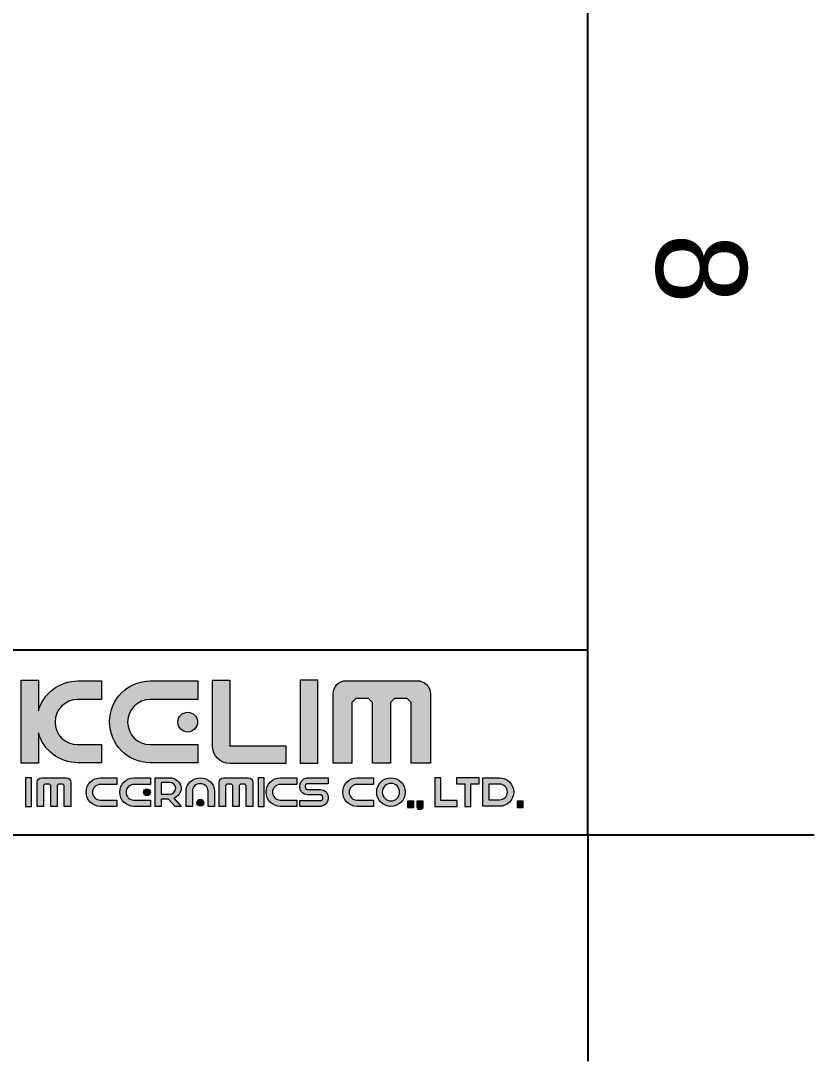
# Model space of a CAD drawing. Header units: millimetres. Extents: x 4625 to 5171, y -2661 to -1889.
# Drawn here: x 5106.3 to 5170.6, y -2660.8 to -2576.3 of the extents above; entities that cross this region are included whole.
import ezdxf

# ---------------------------------------------------------------- set-up
doc = ezdxf.new("R2010")
doc.units = ezdxf.units.MM
doc.header["$LTSCALE"] = 0.1
doc.layers.add('FORM', color=7, linetype='Continuous')
doc.layers.add('TEXT', color=2, linetype='Continuous')
doc.styles.get("Standard").update_dxf_attribs({"font": 'arial.ttf'})

msp = doc.modelspace()

# ---------------------------------------------------------------- hatches: boundary and pattern name
at = {"layer": 'TEXT'}
h = msp.add_hatch(color=2, dxfattribs=at)
h.dxf.hatch_style = 2
edge = h.paths.add_edge_path()
edge.add_spline(control_points=[(5112.7938, -2635.0982), (5112.7938, -2635.0982), (5110.8644, -2635.0982), (5110.8644, -2635.0982), (5109.8498, -2635.0982), (5109.0327, -2634.2806), (5109.0327, -2633.2691), (5109.0327, -2632.2534), (5109.8498, -2631.436), (5110.8644, -2631.436), (5110.8644, -2631.436), (5112.7938, -2631.436), (5112.7938, -2631.436), (5112.7938, -2631.436), (5112.7938, -2629.9224), (5112.7938, -2629.9224), (5112.7938, -2629.9224), (5110.887, -2629.9224), (5110.887, -2629.9224), (5109.3606, -2629.9224), (5108.0798, -2630.9449), (5107.6889, -2632.3443), (5107.6889, -2632.3443), (5107.6889, -2629.8747), (5107.6889, -2629.8747), (5107.6889, -2629.8747), (5106.2773, -2629.8747), (5106.2773, -2629.8747), (5106.2773, -2629.8747), (5106.2773, -2636.6125), (5106.2773, -2636.6125), (5106.2773, -2636.6125), (5107.6889, -2636.6125), (5107.6889, -2636.6125), (5107.6889, -2636.6125), (5107.6889, -2634.1407), (5107.6889, -2634.1407), (5108.0798, -2635.5389), (5109.3606, -2636.5655), (5110.887, -2636.5655), (5110.887, -2636.5655), (5112.7938, -2636.5655), (5112.7938, -2636.5655), (5112.7938, -2636.5655), (5112.7938, -2635.0982), (5112.7938, -2635.0982)], knot_values=[0, 0, 0, 0, 1, 1, 1, 2, 2, 2, 3, 3, 3, 4, 4, 4, 5, 5, 5, 6, 6, 6, 7, 7, 7, 8, 8, 8, 9, 9, 9, 10, 10, 10, 11, 11, 11, 12, 12, 12, 13, 13, 13, 14, 14, 14, 15, 15, 15, 15], degree=3, periodic=0)
h = msp.add_hatch(color=256, dxfattribs=at)
h.dxf.hatch_style = 2
edge = h.paths.add_edge_path()
edge.add_spline(control_points=[(5116.7765, -2636.5655), (5116.7765, -2636.5655), (5120.6166, -2636.5655), (5120.6166, -2636.5655), (5120.6166, -2636.5655), (5120.6166, -2635.0982), (5120.6166, -2635.0982), (5120.6166, -2635.0982), (5116.7522, -2635.0982), (5116.7522, -2635.0982), (5115.7394, -2635.0982), (5114.9219, -2634.2806), (5114.9219, -2633.2691), (5114.9219, -2632.2534), (5115.7389, -2631.436), (5116.7522, -2631.436), (5116.7522, -2631.436), (5120.6166, -2631.436), (5120.6166, -2631.436), (5120.6166, -2631.436), (5120.6166, -2629.9224), (5120.6166, -2629.9224), (5120.6166, -2629.9224), (5116.7765, -2629.9224), (5116.7765, -2629.9224), (5114.9401, -2629.9224), (5113.455, -2631.4049), (5113.455, -2633.2432), (5113.455, -2635.0771), (5114.9401, -2636.5655), (5116.7765, -2636.5655)], knot_values=[0, 0, 0, 0, 1, 1, 1, 2, 2, 2, 3, 3, 3, 4, 4, 4, 5, 5, 5, 6, 6, 6, 7, 7, 7, 8, 8, 8, 9, 9, 9, 10, 10, 10, 10], degree=3, periodic=0)
h = msp.add_hatch(color=2, dxfattribs=at)
h.dxf.hatch_style = 2
edge = h.paths.add_edge_path()
edge.add_spline(control_points=[(5123.2206, -2636.617), (5123.2206, -2636.617), (5127.7601, -2636.617), (5127.7601, -2636.617), (5127.7601, -2636.617), (5127.7601, -2635.2033), (5127.7601, -2635.2033), (5127.7601, -2635.2033), (5123.2308, -2635.2033), (5123.2308, -2635.2033), (5123.2308, -2635.2033), (5123.2254, -2635.2184), (5123.2254, -2635.2184), (5123.2254, -2635.2184), (5123.2254, -2629.8747), (5123.2254, -2629.8747), (5123.2254, -2629.8747), (5121.8109, -2629.8747), (5121.8109, -2629.8747), (5121.8109, -2629.8747), (5121.8109, -2635.2033), (5121.8109, -2635.2033), (5121.8109, -2635.2033), (5121.8062, -2635.198), (5121.8062, -2635.198), (5121.8062, -2635.9831), (5122.4426, -2636.623), (5123.2308, -2636.623), (5123.2308, -2636.623), (5123.2206, -2636.617), (5123.2206, -2636.617)], knot_values=[0, 0, 0, 0, 1, 1, 1, 2, 2, 2, 3, 3, 3, 4, 4, 4, 5, 5, 5, 6, 6, 6, 7, 7, 7, 8, 8, 8, 9, 9, 9, 10, 10, 10, 10], degree=3, periodic=0)
h = msp.add_hatch(color=2, dxfattribs=at)
h.dxf.hatch_style = 2
h.paths.add_polyline_path([(5130.3503, -2629.8747), (5128.9372, -2629.8747), (5128.9372, -2636.6125), (5130.3503, -2636.6125)])
h = msp.add_hatch(color=2, dxfattribs=at)
h.dxf.hatch_style = 2
edge = h.paths.add_edge_path()
edge.add_spline(control_points=[(5138.4244, -2629.9067), (5138.4244, -2629.9067), (5132.6717, -2629.9067), (5132.6717, -2629.9067), (5132.08, -2629.9067), (5131.6009, -2630.3827), (5131.6009, -2630.9698), (5131.6009, -2630.9698), (5131.6009, -2636.602), (5131.6009, -2636.602), (5131.6009, -2636.602), (5133.1294, -2636.602), (5133.1294, -2636.602), (5133.1294, -2636.602), (5133.1294, -2631.6672), (5133.1294, -2631.6672), (5133.1294, -2631.6672), (5133.4472, -2631.3468), (5133.4472, -2631.3468), (5133.4472, -2631.3468), (5134.4721, -2631.3468), (5134.4721, -2631.3468), (5134.4721, -2631.3468), (5134.7914, -2631.6672), (5134.7914, -2631.6672), (5134.7914, -2631.6672), (5134.7914, -2636.602), (5134.7914, -2636.602), (5134.7914, -2636.602), (5136.2679, -2636.602), (5136.2679, -2636.602), (5136.2679, -2636.602), (5136.2679, -2631.6672), (5136.2679, -2631.6672), (5136.2679, -2631.6672), (5136.5907, -2631.3468), (5136.5907, -2631.3468), (5136.5907, -2631.3468), (5137.6117, -2631.3468), (5137.6117, -2631.3468), (5137.6117, -2631.3468), (5137.9296, -2631.6672), (5137.9296, -2631.6672), (5137.9296, -2631.6672), (5137.9296, -2636.602), (5137.9296, -2636.602), (5137.9296, -2636.602), (5139.4951, -2636.602), (5139.4951, -2636.602), (5139.4951, -2636.602), (5139.4951, -2630.9698), (5139.4951, -2630.9698), (5139.4951, -2630.3827), (5139.0139, -2629.9067), (5138.4244, -2629.9067)], knot_values=[0, 0, 0, 0, 1, 1, 1, 2, 2, 2, 3, 3, 3, 4, 4, 4, 5, 5, 5, 6, 6, 6, 7, 7, 7, 8, 8, 8, 9, 9, 9, 10, 10, 10, 11, 11, 11, 12, 12, 12, 13, 13, 13, 14, 14, 14, 15, 15, 15, 16, 16, 16, 17, 17, 17, 18, 18, 18, 18], degree=3, periodic=0)
h = msp.add_hatch(color=2, dxfattribs=at)
h.dxf.hatch_style = 2
edge = h.paths.add_edge_path()
edge.add_spline(control_points=[(5118.9979, -2633.2691), (5118.9979, -2633.7094), (5119.354, -2634.072), (5119.797, -2634.072), (5120.2388, -2634.072), (5120.598, -2633.7094), (5120.598, -2633.2691), (5120.598, -2632.8246), (5120.2388, -2632.4687), (5119.797, -2632.4687), (5119.354, -2632.4687), (5118.9979, -2632.8246), (5118.9979, -2633.2691)], knot_values=[0, 0, 0, 0, 1, 1, 1, 2, 2, 2, 3, 3, 3, 4, 4, 4, 4], degree=3, periodic=0)
h = msp.add_hatch(color=2, dxfattribs=at)
h.dxf.hatch_style = 2
h.paths.add_polyline_path([(5106.6373, -2640.1291), (5107.1302, -2640.1291), (5107.1302, -2637.7793), (5106.6373, -2637.7793)])
h = msp.add_hatch(color=2, dxfattribs=at)
h.dxf.hatch_style = 2
edge = h.paths.add_edge_path()
edge.add_spline(control_points=[(5109.9462, -2637.7901), (5109.9462, -2637.7901), (5107.9397, -2637.7901), (5107.9397, -2637.7901), (5107.7332, -2637.7901), (5107.5665, -2637.9562), (5107.5665, -2638.1608), (5107.5665, -2638.1608), (5107.5665, -2640.1254), (5107.5665, -2640.1254), (5107.5665, -2640.1254), (5108.0995, -2640.1254), (5108.0995, -2640.1254), (5108.0995, -2640.1254), (5108.0995, -2638.404), (5108.0995, -2638.404), (5108.0995, -2638.404), (5108.2102, -2638.2926), (5108.2102, -2638.2926), (5108.2102, -2638.2926), (5108.5678, -2638.2926), (5108.5678, -2638.2926), (5108.5678, -2638.2926), (5108.6791, -2638.404), (5108.6791, -2638.404), (5108.6791, -2638.404), (5108.6791, -2640.1254), (5108.6791, -2640.1254), (5108.6791, -2640.1254), (5109.1939, -2640.1254), (5109.1939, -2640.1254), (5109.1939, -2640.1254), (5109.1939, -2638.404), (5109.1939, -2638.404), (5109.1939, -2638.404), (5109.3068, -2638.2926), (5109.3068, -2638.2926), (5109.3068, -2638.2926), (5109.6625, -2638.2926), (5109.6625, -2638.2926), (5109.6625, -2638.2926), (5109.7735, -2638.404), (5109.7735, -2638.404), (5109.7735, -2638.404), (5109.7735, -2640.1254), (5109.7735, -2640.1254), (5109.7735, -2640.1254), (5110.3198, -2640.1254), (5110.3198, -2640.1254), (5110.3198, -2640.1254), (5110.3198, -2638.1608), (5110.3198, -2638.1608), (5110.3198, -2637.9562), (5110.1514, -2637.7901), (5109.9462, -2637.7901)], knot_values=[0, 0, 0, 0, 1, 1, 1, 2, 2, 2, 3, 3, 3, 4, 4, 4, 5, 5, 5, 6, 6, 6, 7, 7, 7, 8, 8, 8, 9, 9, 9, 10, 10, 10, 11, 11, 11, 12, 12, 12, 13, 13, 13, 14, 14, 14, 15, 15, 15, 16, 16, 16, 17, 17, 17, 18, 18, 18, 18], degree=3, periodic=0)
h = msp.add_hatch(color=2, dxfattribs=at)
h.dxf.hatch_style = 2
edge = h.paths.add_edge_path()
edge.add_spline(control_points=[(5111.5511, -2638.9538), (5111.5511, -2639.5931), (5112.0689, -2640.1123), (5112.7096, -2640.1123), (5112.7096, -2640.1123), (5114.0488, -2640.1123), (5114.0488, -2640.1123), (5114.0488, -2640.1123), (5114.0488, -2639.6012), (5114.0488, -2639.6012), (5114.0488, -2639.6012), (5112.7009, -2639.6012), (5112.7009, -2639.6012), (5112.3477, -2639.6012), (5112.0626, -2639.3157), (5112.0626, -2638.9633), (5112.0626, -2638.6086), (5112.3477, -2638.3239), (5112.7009, -2638.3239), (5112.7009, -2638.3239), (5114.0488, -2638.3239), (5114.0488, -2638.3239), (5114.0488, -2638.3239), (5114.0488, -2637.7952), (5114.0488, -2637.7952), (5114.0488, -2637.7952), (5112.7096, -2637.7952), (5112.7096, -2637.7952), (5112.0689, -2637.7952), (5111.5511, -2638.313), (5111.5511, -2638.9538)], knot_values=[0, 0, 0, 0, 1, 1, 1, 2, 2, 2, 3, 3, 3, 4, 4, 4, 5, 5, 5, 6, 6, 6, 7, 7, 7, 8, 8, 8, 9, 9, 9, 10, 10, 10, 10], degree=3, periodic=0)
h = msp.add_hatch(color=2, dxfattribs=at)
h.dxf.hatch_style = 2
edge = h.paths.add_edge_path()
edge.add_spline(control_points=[(5114.2797, -2638.9538), (5114.2797, -2639.5931), (5114.7973, -2640.1123), (5115.4381, -2640.1123), (5115.4381, -2640.1123), (5116.7773, -2640.1123), (5116.7773, -2640.1123), (5116.7773, -2640.1123), (5116.7773, -2639.6012), (5116.7773, -2639.6012), (5116.7773, -2639.6012), (5115.4294, -2639.6012), (5115.4294, -2639.6012), (5115.0762, -2639.6012), (5114.7911, -2639.3157), (5114.7911, -2638.9633), (5114.7911, -2638.6086), (5115.0762, -2638.3239), (5115.4294, -2638.3239), (5115.4294, -2638.3239), (5116.7773, -2638.3239), (5116.7773, -2638.3239), (5116.7773, -2638.3239), (5116.7773, -2637.7952), (5116.7773, -2637.7952), (5116.7773, -2637.7952), (5115.4381, -2637.7952), (5115.4381, -2637.7952), (5114.7973, -2637.7952), (5114.2797, -2638.313), (5114.2797, -2638.9538)], knot_values=[0, 0, 0, 0, 1, 1, 1, 2, 2, 2, 3, 3, 3, 4, 4, 4, 5, 5, 5, 6, 6, 6, 7, 7, 7, 8, 8, 8, 9, 9, 9, 10, 10, 10, 10], degree=3, periodic=0)
h = msp.add_hatch(color=2, dxfattribs=at)
h.dxf.hatch_style = 2
edge = h.paths.add_edge_path()
edge.add_spline(control_points=[(5119.2666, -2638.645), (5119.2666, -2638.1673), (5118.8285, -2637.7793), (5118.2875, -2637.7793), (5118.2875, -2637.7793), (5117.6481, -2637.7793), (5117.6481, -2637.7793), (5117.6481, -2637.7793), (5117.1556, -2637.7793), (5117.1556, -2637.7793), (5117.1556, -2637.7793), (5117.1556, -2638.1615), (5117.1556, -2638.1615), (5117.1556, -2638.1615), (5117.1556, -2639.1162), (5117.1556, -2639.1162), (5117.1556, -2639.1162), (5117.1556, -2639.5108), (5117.1556, -2639.5108), (5117.1556, -2639.5108), (5117.1556, -2640.1291), (5117.1556, -2640.1291), (5117.1556, -2640.1291), (5117.6481, -2640.1291), (5117.6481, -2640.1291), (5117.6481, -2640.1291), (5117.6481, -2639.5108), (5117.6481, -2639.5108), (5117.6481, -2639.5108), (5118.2479, -2639.5108), (5118.2479, -2639.5108), (5118.2479, -2639.5108), (5118.7721, -2640.1291), (5118.7721, -2640.1291), (5118.7721, -2640.1291), (5119.2648, -2640.1291), (5119.2648, -2640.1291), (5119.2648, -2640.1291), (5118.6794, -2639.4384), (5118.6794, -2639.4384), (5119.025, -2639.3049), (5119.2666, -2639.0006), (5119.2666, -2638.645)], knot_values=[0, 0, 0, 0, 1, 1, 1, 2, 2, 2, 3, 3, 3, 4, 4, 4, 5, 5, 5, 6, 6, 6, 7, 7, 7, 8, 8, 8, 9, 9, 9, 10, 10, 10, 11, 11, 11, 12, 12, 12, 13, 13, 13, 14, 14, 14, 14], degree=3, periodic=0)
edge = h.paths.add_edge_path()
edge.add_spline(control_points=[(5118.2949, -2639.1162), (5118.2949, -2639.1162), (5117.6481, -2639.1162), (5117.6481, -2639.1162), (5117.6481, -2639.1162), (5117.6481, -2638.1615), (5117.6481, -2638.1615), (5117.6481, -2638.1615), (5118.2949, -2638.1615), (5118.2949, -2638.1615), (5118.5933, -2638.1615), (5118.834, -2638.3749), (5118.834, -2638.6385), (5118.834, -2638.9028), (5118.5933, -2639.1162), (5118.2949, -2639.1162)], knot_values=[0, 0, 0, 0, 1, 1, 1, 2, 2, 2, 3, 3, 3, 4, 4, 4, 5, 5, 5, 5], degree=3, periodic=0)
h = msp.add_hatch(color=2, dxfattribs=at)
h.dxf.hatch_style = 2
edge = h.paths.add_edge_path()
edge.add_spline(control_points=[(5120.8216, -2637.7952), (5120.1823, -2637.7952), (5119.6632, -2638.2758), (5119.6632, -2638.87), (5119.6632, -2638.87), (5119.6632, -2640.1123), (5119.6632, -2640.1123), (5119.6632, -2640.1123), (5120.1742, -2640.1123), (5120.1742, -2640.1123), (5120.1742, -2640.1123), (5120.1742, -2638.862), (5120.1742, -2638.862), (5120.1742, -2638.5351), (5120.4597, -2638.27), (5120.8125, -2638.27), (5121.1668, -2638.27), (5121.4519, -2638.5343), (5121.4519, -2638.862), (5121.4519, -2638.862), (5121.4519, -2640.1123), (5121.4519, -2640.1123), (5121.4519, -2640.1123), (5121.9802, -2640.1123), (5121.9802, -2640.1123), (5121.9802, -2640.1123), (5121.9802, -2638.87), (5121.9802, -2638.87), (5121.9802, -2638.2758), (5121.4628, -2637.7952), (5120.8216, -2637.7952)], knot_values=[0, 0, 0, 0, 1, 1, 1, 2, 2, 2, 3, 3, 3, 4, 4, 4, 5, 5, 5, 6, 6, 6, 7, 7, 7, 8, 8, 8, 9, 9, 9, 10, 10, 10, 10], degree=3, periodic=0)
h = msp.add_hatch(color=2, dxfattribs=at)
h.dxf.hatch_style = 2
edge = h.paths.add_edge_path()
edge.add_spline(control_points=[(5124.7206, -2637.7901), (5124.7206, -2637.7901), (5122.7142, -2637.7901), (5122.7142, -2637.7901), (5122.5081, -2637.7901), (5122.341, -2637.9562), (5122.341, -2638.1608), (5122.341, -2638.1608), (5122.341, -2640.1254), (5122.341, -2640.1254), (5122.341, -2640.1254), (5122.874, -2640.1254), (5122.874, -2640.1254), (5122.874, -2640.1254), (5122.874, -2638.404), (5122.874, -2638.404), (5122.874, -2638.404), (5122.9851, -2638.2926), (5122.9851, -2638.2926), (5122.9851, -2638.2926), (5123.3425, -2638.2926), (5123.3425, -2638.2926), (5123.3425, -2638.2926), (5123.4536, -2638.404), (5123.4536, -2638.404), (5123.4536, -2638.404), (5123.4536, -2640.1254), (5123.4536, -2640.1254), (5123.4536, -2640.1254), (5123.9689, -2640.1254), (5123.9689, -2640.1254), (5123.9689, -2640.1254), (5123.9689, -2638.404), (5123.9689, -2638.404), (5123.9689, -2638.404), (5124.0813, -2638.2926), (5124.0813, -2638.2926), (5124.0813, -2638.2926), (5124.437, -2638.2926), (5124.437, -2638.2926), (5124.437, -2638.2926), (5124.5481, -2638.404), (5124.5481, -2638.404), (5124.5481, -2638.404), (5124.5481, -2640.1254), (5124.5481, -2640.1254), (5124.5481, -2640.1254), (5125.0942, -2640.1254), (5125.0942, -2640.1254), (5125.0942, -2640.1254), (5125.0942, -2638.1608), (5125.0942, -2638.1608), (5125.0942, -2637.9562), (5124.9263, -2637.7901), (5124.7206, -2637.7901)], knot_values=[0, 0, 0, 0, 1, 1, 1, 2, 2, 2, 3, 3, 3, 4, 4, 4, 5, 5, 5, 6, 6, 6, 7, 7, 7, 8, 8, 8, 9, 9, 9, 10, 10, 10, 11, 11, 11, 12, 12, 12, 13, 13, 13, 14, 14, 14, 15, 15, 15, 16, 16, 16, 17, 17, 17, 18, 18, 18, 18], degree=3, periodic=0)
h = msp.add_hatch(color=2, dxfattribs=at)
h.dxf.hatch_style = 2
h.paths.add_polyline_path([(5125.5249, -2640.1291), (5126.0179, -2640.1291), (5126.0179, -2637.7793), (5125.5249, -2637.7793)])
h = msp.add_hatch(color=2, dxfattribs=at)
h.dxf.hatch_style = 2
edge = h.paths.add_edge_path()
edge.add_spline(control_points=[(5126.1622, -2638.9538), (5126.1622, -2639.5931), (5126.6799, -2640.1123), (5127.3207, -2640.1123), (5127.3207, -2640.1123), (5128.6598, -2640.1123), (5128.6598, -2640.1123), (5128.6598, -2640.1123), (5128.6598, -2639.6012), (5128.6598, -2639.6012), (5128.6598, -2639.6012), (5127.312, -2639.6012), (5127.312, -2639.6012), (5126.9588, -2639.6012), (5126.6737, -2639.3157), (5126.6737, -2638.9633), (5126.6737, -2638.6086), (5126.9588, -2638.3239), (5127.312, -2638.3239), (5127.312, -2638.3239), (5128.6598, -2638.3239), (5128.6598, -2638.3239), (5128.6598, -2638.3239), (5128.6598, -2637.7952), (5128.6598, -2637.7952), (5128.6598, -2637.7952), (5127.3207, -2637.7952), (5127.3207, -2637.7952), (5126.6799, -2637.7952), (5126.1622, -2638.313), (5126.1622, -2638.9538)], knot_values=[0, 0, 0, 0, 1, 1, 1, 2, 2, 2, 3, 3, 3, 4, 4, 4, 5, 5, 5, 6, 6, 6, 7, 7, 7, 8, 8, 8, 9, 9, 9, 10, 10, 10, 10], degree=3, periodic=0)
h = msp.add_hatch(color=2, dxfattribs=at)
h.dxf.hatch_style = 2
edge = h.paths.add_edge_path()
edge.add_spline(control_points=[(5128.9078, -2638.5117), (5128.9078, -2639.229), (5129.6377, -2639.1679), (5129.6377, -2639.1679), (5129.6377, -2639.1679), (5129.6559, -2639.1679), (5129.6559, -2639.1679), (5129.6559, -2639.1679), (5130.4423, -2639.1679), (5130.4423, -2639.1679), (5130.4423, -2639.1679), (5130.5836, -2639.1679), (5130.5836, -2639.1679), (5130.5836, -2639.1679), (5130.7745, -2639.1985), (5130.7745, -2639.3827), (5130.7745, -2639.5669), (5130.6506, -2639.6375), (5130.5829, -2639.6375), (5130.5829, -2639.6375), (5128.9078, -2639.6375), (5128.9078, -2639.6375), (5128.9078, -2639.6375), (5128.9078, -2640.1116), (5128.9078, -2640.1116), (5128.9078, -2640.1116), (5130.5724, -2640.1116), (5130.5724, -2640.1116), (5130.5724, -2640.1116), (5131.191, -2640.1123), (5131.191, -2639.3951), (5131.191, -2638.677), (5130.4611, -2638.739), (5130.4611, -2638.739), (5130.4611, -2638.739), (5130.4423, -2638.739), (5130.4423, -2638.739), (5130.4423, -2638.739), (5129.6559, -2638.739), (5129.6559, -2638.739), (5129.6559, -2638.739), (5129.5146, -2638.739), (5129.5146, -2638.739), (5129.5146, -2638.739), (5129.3238, -2638.7084), (5129.3238, -2638.5241), (5129.3238, -2638.3407), (5129.4484, -2638.27), (5129.5155, -2638.27), (5129.5155, -2638.27), (5131.191, -2638.27), (5131.191, -2638.27), (5131.191, -2638.27), (5131.191, -2637.7952), (5131.191, -2637.7952), (5131.191, -2637.7952), (5129.5264, -2637.7952), (5129.5264, -2637.7952), (5129.5264, -2637.7952), (5128.9078, -2637.7945), (5128.9078, -2638.5117)], knot_values=[0, 0, 0, 0, 1, 1, 1, 2, 2, 2, 3, 3, 3, 4, 4, 4, 5, 5, 5, 6, 6, 6, 7, 7, 7, 8, 8, 8, 9, 9, 9, 10, 10, 10, 11, 11, 11, 12, 12, 12, 13, 13, 13, 14, 14, 14, 15, 15, 15, 16, 16, 16, 17, 17, 17, 18, 18, 18, 19, 19, 19, 20, 20, 20, 20], degree=3, periodic=0)
h = msp.add_hatch(color=2, dxfattribs=at)
h.dxf.hatch_style = 2
edge = h.paths.add_edge_path()
edge.add_spline(control_points=[(5132.383, -2638.9538), (5132.383, -2639.5931), (5132.9006, -2640.1123), (5133.5416, -2640.1123), (5133.5416, -2640.1123), (5134.8806, -2640.1123), (5134.8806, -2640.1123), (5134.8806, -2640.1123), (5134.8806, -2639.6012), (5134.8806, -2639.6012), (5134.8806, -2639.6012), (5133.5329, -2639.6012), (5133.5329, -2639.6012), (5133.1797, -2639.6012), (5132.8946, -2639.3157), (5132.8946, -2638.9633), (5132.8946, -2638.6086), (5133.1797, -2638.3239), (5133.5329, -2638.3239), (5133.5329, -2638.3239), (5134.8806, -2638.3239), (5134.8806, -2638.3239), (5134.8806, -2638.3239), (5134.8806, -2637.7952), (5134.8806, -2637.7952), (5134.8806, -2637.7952), (5133.5416, -2637.7952), (5133.5416, -2637.7952), (5132.9006, -2637.7952), (5132.383, -2638.313), (5132.383, -2638.9538)], knot_values=[0, 0, 0, 0, 1, 1, 1, 2, 2, 2, 3, 3, 3, 4, 4, 4, 5, 5, 5, 6, 6, 6, 7, 7, 7, 8, 8, 8, 9, 9, 9, 10, 10, 10, 10], degree=3, periodic=0)
h = msp.add_hatch(color=2, dxfattribs=at)
h.dxf.hatch_style = 2
edge = h.paths.add_edge_path()
edge.add_spline(control_points=[(5136.2947, -2637.7952), (5135.6548, -2637.7952), (5135.1362, -2638.3137), (5135.1362, -2638.9538), (5135.1362, -2639.5931), (5135.6548, -2640.1116), (5136.2947, -2640.1116), (5136.9346, -2640.1116), (5137.453, -2639.5931), (5137.453, -2638.9538), (5137.453, -2638.3137), (5136.9346, -2637.7952), (5136.2947, -2637.7952)], knot_values=[0, 0, 0, 0, 1, 1, 1, 2, 2, 2, 3, 3, 3, 4, 4, 4, 4], degree=3, periodic=0)
edge = h.paths.add_edge_path()
edge.add_spline(control_points=[(5136.2947, -2639.6615), (5135.9038, -2639.6615), (5135.5867, -2639.3441), (5135.5867, -2638.9538), (5135.5867, -2638.562), (5135.9038, -2638.2452), (5136.2947, -2638.2452), (5136.6858, -2638.2452), (5137.0026, -2638.562), (5137.0026, -2638.9538), (5137.0026, -2639.3441), (5136.6858, -2639.6615), (5136.2947, -2639.6615)], knot_values=[0, 0, 0, 0, 1, 1, 1, 2, 2, 2, 3, 3, 3, 4, 4, 4, 4], degree=3, periodic=0)
h = msp.add_hatch(color=2, dxfattribs=at)
h.dxf.hatch_style = 2
h.paths.add_polyline_path([(5140.3425, -2637.7793), (5139.8495, -2637.7793), (5139.8495, -2639.6361), (5139.8495, -2640.1291), (5140.3425, -2640.1291), (5141.6674, -2640.1291), (5141.6674, -2639.6361), (5140.3425, -2639.6361)])
h = msp.add_hatch(color=2, dxfattribs=at)
h.dxf.hatch_style = 2
h.paths.add_polyline_path([(5142.2885, -2637.7793), (5141.626, -2637.7793), (5141.626, -2638.2722), (5142.2885, -2638.2722), (5142.2885, -2640.1291), (5142.7814, -2640.1291), (5142.7814, -2638.2722), (5143.4437, -2638.2722), (5143.4437, -2637.7793), (5142.7814, -2637.7793)])
h = msp.add_hatch(color=2, dxfattribs=at)
h.dxf.hatch_style = 2
edge = h.paths.add_edge_path()
edge.add_spline(control_points=[(5145.0997, -2637.7872), (5145.0997, -2637.7872), (5143.7604, -2637.7872), (5143.7604, -2637.7872), (5143.7604, -2637.7872), (5143.7604, -2640.1043), (5143.7604, -2640.1043), (5143.7604, -2640.1043), (5145.0997, -2640.1043), (5145.0997, -2640.1043), (5145.7404, -2640.1043), (5146.2582, -2639.5865), (5146.2582, -2638.9458), (5146.2582, -2638.3064), (5145.7404, -2637.7872), (5145.0997, -2637.7872)], knot_values=[0, 0, 0, 0, 1, 1, 1, 2, 2, 2, 3, 3, 3, 4, 4, 4, 5, 5, 5, 5], degree=3, periodic=0)
edge = h.paths.add_edge_path()
edge.add_spline(control_points=[(5145.108, -2639.5757), (5145.108, -2639.5757), (5144.2535, -2639.5757), (5144.2535, -2639.5757), (5144.2535, -2639.5757), (5144.2535, -2638.2991), (5144.2535, -2638.2991), (5144.2535, -2638.2991), (5145.108, -2638.2991), (5145.108, -2638.2991), (5145.4616, -2638.2991), (5145.7466, -2638.5839), (5145.7466, -2638.937), (5145.7466, -2639.291), (5145.4616, -2639.5757), (5145.108, -2639.5757)], knot_values=[0, 0, 0, 0, 1, 1, 1, 2, 2, 2, 3, 3, 3, 4, 4, 4, 5, 5, 5, 5], degree=3, periodic=0)
h = msp.add_hatch(color=2, dxfattribs=at)
h.dxf.hatch_style = 2
edge = h.paths.add_edge_path()
edge.add_spline(control_points=[(5116.213, -2638.9633), (5116.213, -2639.1169), (5116.3367, -2639.2429), (5116.4915, -2639.2429), (5116.6456, -2639.2429), (5116.7707, -2639.1169), (5116.7707, -2638.9633), (5116.7707, -2638.8082), (5116.6456, -2638.6837), (5116.4915, -2638.6837), (5116.3367, -2638.6837), (5116.213, -2638.8082), (5116.213, -2638.9633)], knot_values=[0, 0, 0, 0, 1, 1, 1, 2, 2, 2, 3, 3, 3, 4, 4, 4, 4], degree=3, periodic=0)
h = msp.add_hatch(color=2, dxfattribs=at)
h.dxf.hatch_style = 2
edge = h.paths.add_edge_path()
edge.add_spline(control_points=[(5120.8297, -2639.5363), (5120.6752, -2639.5363), (5120.5512, -2639.6609), (5120.5512, -2639.816), (5120.5512, -2639.9689), (5120.6752, -2640.0956), (5120.8297, -2640.0956), (5120.984, -2640.0956), (5121.1092, -2639.9689), (5121.1092, -2639.816), (5121.1092, -2639.6609), (5120.984, -2639.5363), (5120.8297, -2639.5363)], knot_values=[0, 0, 0, 0, 1, 1, 1, 2, 2, 2, 3, 3, 3, 4, 4, 4, 4], degree=3, periodic=0)
h = msp.add_hatch(color=2, dxfattribs=at)
h.dxf.hatch_style = 2
h.paths.add_polyline_path([(5137.6452, -2640.2026), (5138.1567, -2640.2026), (5138.1567, -2639.6907), (5137.6452, -2639.6907)])
h = msp.add_hatch(color=2, dxfattribs=at)
h.dxf.hatch_style = 2
h.paths.add_polyline_path([(5138.392, -2640.2026), (5138.5966, -2640.2026), (5138.4534, -2640.3257), (5138.7605, -2640.3257), (5138.9039, -2640.2026), (5138.9039, -2639.6907), (5138.392, -2639.6907)])
h = msp.add_hatch(color=2, dxfattribs=at)
h.dxf.hatch_style = 2
h.paths.add_polyline_path([(5146.5265, -2640.2026), (5147.0381, -2640.2026), (5147.0381, -2639.6907), (5146.5265, -2639.6907)])

# ---------------------------------------------------------------- linework, layer by layer
for p, q in [((5152.2645, -2642.4102), (5152.2645, -1907.0567)), ((4643.0322, -2642.4102), (5152.2645, -2642.4102)), ((5152.2645, -2642.4102), (5152.2645, -2660.7941)), ((5152.2645, -2642.4102), (5170.6484, -2642.4102))]:
    msp.add_line(p, q)
at = {"layer": 'FORM'}
msp.add_line((4881.7645, -2627.4102), (5152.2645, -2627.4102), dxfattribs=at)
at = {"layer": 'TEXT', "lineweight": 0}
for points in [[(5130.3503, -2629.8747), (5128.9372, -2629.8747), (5128.9372, -2636.6125), (5130.3503, -2636.6125), (5130.3503, -2629.8747)], [(5106.6373, -2640.1291), (5107.1302, -2640.1291), (5107.1302, -2637.7793), (5106.6373, -2637.7793), (5106.6373, -2640.1291)], [(5125.5249, -2640.1291), (5126.0179, -2640.1291), (5126.0179, -2637.7793), (5125.5249, -2637.7793), (5125.5249, -2640.1291)], [(5140.3425, -2637.7793), (5139.8495, -2637.7793), (5139.8495, -2639.6361), (5139.8495, -2640.1291), (5140.3425, -2640.1291), (5141.6674, -2640.1291), (5141.6674, -2639.6361), (5140.3425, -2639.6361), (5140.3425, -2637.7793)], [(5142.2885, -2637.7793), (5141.626, -2637.7793), (5141.626, -2638.2722), (5142.2885, -2638.2722), (5142.2885, -2640.1291), (5142.7814, -2640.1291), (5142.7814, -2638.2722), (5143.4437, -2638.2722), (5143.4437, -2637.7793), (5142.7814, -2637.7793), (5142.2885, -2637.7793)], [(5137.6452, -2640.2026), (5138.1567, -2640.2026), (5138.1567, -2639.6907), (5137.6452, -2639.6907), (5137.6452, -2640.2026)], [(5138.392, -2640.2026), (5138.5966, -2640.2026), (5138.4534, -2640.3257), (5138.7605, -2640.3257), (5138.9039, -2640.2026), (5138.9039, -2639.6907), (5138.392, -2639.6907), (5138.392, -2640.2026)], [(5146.5265, -2640.2026), (5147.0381, -2640.2026), (5147.0381, -2639.6907), (5146.5265, -2639.6907), (5146.5265, -2640.2026)]]:
    msp.add_lwpolyline(points, dxfattribs=at)
for points, knots in [([(5112.7938, -2635.0982), (5112.7938, -2635.0982), (5110.8644, -2635.0982), (5110.8644, -2635.0982), (5109.8498, -2635.0982), (5109.0327, -2634.2806), (5109.0327, -2633.2691), (5109.0327, -2632.2534), (5109.8498, -2631.436), (5110.8644, -2631.436), (5110.8644, -2631.436), (5112.7938, -2631.436), (5112.7938, -2631.436), (5112.7938, -2631.436), (5112.7938, -2629.9224), (5112.7938, -2629.9224), (5112.7938, -2629.9224), (5110.887, -2629.9224), (5110.887, -2629.9224), (5109.3606, -2629.9224), (5108.0798, -2630.9449), (5107.6889, -2632.3443), (5107.6889, -2632.3443), (5107.6889, -2629.8747), (5107.6889, -2629.8747), (5107.6889, -2629.8747), (5106.2773, -2629.8747), (5106.2773, -2629.8747), (5106.2773, -2629.8747), (5106.2773, -2636.6125), (5106.2773, -2636.6125), (5106.2773, -2636.6125), (5107.6889, -2636.6125), (5107.6889, -2636.6125), (5107.6889, -2636.6125), (5107.6889, -2634.1407), (5107.6889, -2634.1407), (5108.0798, -2635.5389), (5109.3606, -2636.5655), (5110.887, -2636.5655), (5110.887, -2636.5655), (5112.7938, -2636.5655), (5112.7938, -2636.5655), (5112.7938, -2636.5655), (5112.7938, -2635.0982), (5112.7938, -2635.0982)], [0, 0, 0, 0, 1, 1, 1, 2, 2, 2, 3, 3, 3, 4, 4, 4, 5, 5, 5, 6, 6, 6, 7, 7, 7, 8, 8, 8, 9, 9, 9, 10, 10, 10, 11, 11, 11, 12, 12, 12, 13, 13, 13, 14, 14, 14, 15, 15, 15, 15]), ([(5116.7765, -2636.5655), (5116.7765, -2636.5655), (5120.6166, -2636.5655), (5120.6166, -2636.5655), (5120.6166, -2636.5655), (5120.6166, -2635.0982), (5120.6166, -2635.0982), (5120.6166, -2635.0982), (5116.7522, -2635.0982), (5116.7522, -2635.0982), (5115.7394, -2635.0982), (5114.9219, -2634.2806), (5114.9219, -2633.2691), (5114.9219, -2632.2534), (5115.7389, -2631.436), (5116.7522, -2631.436), (5116.7522, -2631.436), (5120.6166, -2631.436), (5120.6166, -2631.436), (5120.6166, -2631.436), (5120.6166, -2629.9224), (5120.6166, -2629.9224), (5120.6166, -2629.9224), (5116.7765, -2629.9224), (5116.7765, -2629.9224), (5114.9401, -2629.9224), (5113.455, -2631.4049), (5113.455, -2633.2432), (5113.455, -2635.0771), (5114.9401, -2636.5655), (5116.7765, -2636.5655)], [0, 0, 0, 0, 1, 1, 1, 2, 2, 2, 3, 3, 3, 4, 4, 4, 5, 5, 5, 6, 6, 6, 7, 7, 7, 8, 8, 8, 9, 9, 9, 10, 10, 10, 10]), ([(5123.2206, -2636.617), (5123.2206, -2636.617), (5127.7601, -2636.617), (5127.7601, -2636.617), (5127.7601, -2636.617), (5127.7601, -2635.2033), (5127.7601, -2635.2033), (5127.7601, -2635.2033), (5123.2308, -2635.2033), (5123.2308, -2635.2033), (5123.2308, -2635.2033), (5123.2254, -2635.2184), (5123.2254, -2635.2184), (5123.2254, -2635.2184), (5123.2254, -2629.8747), (5123.2254, -2629.8747), (5123.2254, -2629.8747), (5121.8109, -2629.8747), (5121.8109, -2629.8747), (5121.8109, -2629.8747), (5121.8109, -2635.2033), (5121.8109, -2635.2033), (5121.8109, -2635.2033), (5121.8062, -2635.198), (5121.8062, -2635.198), (5121.8062, -2635.9831), (5122.4426, -2636.623), (5123.2308, -2636.623), (5123.2308, -2636.623), (5123.2206, -2636.617), (5123.2206, -2636.617)], [0, 0, 0, 0, 1, 1, 1, 2, 2, 2, 3, 3, 3, 4, 4, 4, 5, 5, 5, 6, 6, 6, 7, 7, 7, 8, 8, 8, 9, 9, 9, 10, 10, 10, 10]), ([(5138.4244, -2629.9067), (5138.4244, -2629.9067), (5132.6717, -2629.9067), (5132.6717, -2629.9067), (5132.08, -2629.9067), (5131.6009, -2630.3827), (5131.6009, -2630.9698), (5131.6009, -2630.9698), (5131.6009, -2636.602), (5131.6009, -2636.602), (5131.6009, -2636.602), (5133.1294, -2636.602), (5133.1294, -2636.602), (5133.1294, -2636.602), (5133.1294, -2631.6672), (5133.1294, -2631.6672), (5133.1294, -2631.6672), (5133.4472, -2631.3468), (5133.4472, -2631.3468), (5133.4472, -2631.3468), (5134.4721, -2631.3468), (5134.4721, -2631.3468), (5134.4721, -2631.3468), (5134.7914, -2631.6672), (5134.7914, -2631.6672), (5134.7914, -2631.6672), (5134.7914, -2636.602), (5134.7914, -2636.602), (5134.7914, -2636.602), (5136.2679, -2636.602), (5136.2679, -2636.602), (5136.2679, -2636.602), (5136.2679, -2631.6672), (5136.2679, -2631.6672), (5136.2679, -2631.6672), (5136.5907, -2631.3468), (5136.5907, -2631.3468), (5136.5907, -2631.3468), (5137.6117, -2631.3468), (5137.6117, -2631.3468), (5137.6117, -2631.3468), (5137.9296, -2631.6672), (5137.9296, -2631.6672), (5137.9296, -2631.6672), (5137.9296, -2636.602), (5137.9296, -2636.602), (5137.9296, -2636.602), (5139.4951, -2636.602), (5139.4951, -2636.602), (5139.4951, -2636.602), (5139.4951, -2630.9698), (5139.4951, -2630.9698), (5139.4951, -2630.3827), (5139.0139, -2629.9067), (5138.4244, -2629.9067)], [0, 0, 0, 0, 1, 1, 1, 2, 2, 2, 3, 3, 3, 4, 4, 4, 5, 5, 5, 6, 6, 6, 7, 7, 7, 8, 8, 8, 9, 9, 9, 10, 10, 10, 11, 11, 11, 12, 12, 12, 13, 13, 13, 14, 14, 14, 15, 15, 15, 16, 16, 16, 17, 17, 17, 18, 18, 18, 18]), ([(5118.9979, -2633.2691), (5118.9979, -2633.7094), (5119.354, -2634.072), (5119.797, -2634.072), (5120.2388, -2634.072), (5120.598, -2633.7094), (5120.598, -2633.2691), (5120.598, -2632.8246), (5120.2388, -2632.4687), (5119.797, -2632.4687), (5119.354, -2632.4687), (5118.9979, -2632.8246), (5118.9979, -2633.2691)], [0, 0, 0, 0, 1, 1, 1, 2, 2, 2, 3, 3, 3, 4, 4, 4, 4]), ([(5109.9462, -2637.7901), (5109.9462, -2637.7901), (5107.9397, -2637.7901), (5107.9397, -2637.7901), (5107.7332, -2637.7901), (5107.5665, -2637.9562), (5107.5665, -2638.1608), (5107.5665, -2638.1608), (5107.5665, -2640.1254), (5107.5665, -2640.1254), (5107.5665, -2640.1254), (5108.0995, -2640.1254), (5108.0995, -2640.1254), (5108.0995, -2640.1254), (5108.0995, -2638.404), (5108.0995, -2638.404), (5108.0995, -2638.404), (5108.2102, -2638.2926), (5108.2102, -2638.2926), (5108.2102, -2638.2926), (5108.5678, -2638.2926), (5108.5678, -2638.2926), (5108.5678, -2638.2926), (5108.6791, -2638.404), (5108.6791, -2638.404), (5108.6791, -2638.404), (5108.6791, -2640.1254), (5108.6791, -2640.1254), (5108.6791, -2640.1254), (5109.1939, -2640.1254), (5109.1939, -2640.1254), (5109.1939, -2640.1254), (5109.1939, -2638.404), (5109.1939, -2638.404), (5109.1939, -2638.404), (5109.3068, -2638.2926), (5109.3068, -2638.2926), (5109.3068, -2638.2926), (5109.6625, -2638.2926), (5109.6625, -2638.2926), (5109.6625, -2638.2926), (5109.7735, -2638.404), (5109.7735, -2638.404), (5109.7735, -2638.404), (5109.7735, -2640.1254), (5109.7735, -2640.1254), (5109.7735, -2640.1254), (5110.3198, -2640.1254), (5110.3198, -2640.1254), (5110.3198, -2640.1254), (5110.3198, -2638.1608), (5110.3198, -2638.1608), (5110.3198, -2637.9562), (5110.1514, -2637.7901), (5109.9462, -2637.7901)], [0, 0, 0, 0, 1, 1, 1, 2, 2, 2, 3, 3, 3, 4, 4, 4, 5, 5, 5, 6, 6, 6, 7, 7, 7, 8, 8, 8, 9, 9, 9, 10, 10, 10, 11, 11, 11, 12, 12, 12, 13, 13, 13, 14, 14, 14, 15, 15, 15, 16, 16, 16, 17, 17, 17, 18, 18, 18, 18]), ([(5111.5511, -2638.9538), (5111.5511, -2639.5931), (5112.0689, -2640.1123), (5112.7096, -2640.1123), (5112.7096, -2640.1123), (5114.0488, -2640.1123), (5114.0488, -2640.1123), (5114.0488, -2640.1123), (5114.0488, -2639.6012), (5114.0488, -2639.6012), (5114.0488, -2639.6012), (5112.7009, -2639.6012), (5112.7009, -2639.6012), (5112.3477, -2639.6012), (5112.0626, -2639.3157), (5112.0626, -2638.9633), (5112.0626, -2638.6086), (5112.3477, -2638.3239), (5112.7009, -2638.3239), (5112.7009, -2638.3239), (5114.0488, -2638.3239), (5114.0488, -2638.3239), (5114.0488, -2638.3239), (5114.0488, -2637.7952), (5114.0488, -2637.7952), (5114.0488, -2637.7952), (5112.7096, -2637.7952), (5112.7096, -2637.7952), (5112.0689, -2637.7952), (5111.5511, -2638.313), (5111.5511, -2638.9538)], [0, 0, 0, 0, 1, 1, 1, 2, 2, 2, 3, 3, 3, 4, 4, 4, 5, 5, 5, 6, 6, 6, 7, 7, 7, 8, 8, 8, 9, 9, 9, 10, 10, 10, 10]), ([(5114.2797, -2638.9538), (5114.2797, -2639.5931), (5114.7973, -2640.1123), (5115.4381, -2640.1123), (5115.4381, -2640.1123), (5116.7773, -2640.1123), (5116.7773, -2640.1123), (5116.7773, -2640.1123), (5116.7773, -2639.6012), (5116.7773, -2639.6012), (5116.7773, -2639.6012), (5115.4294, -2639.6012), (5115.4294, -2639.6012), (5115.0762, -2639.6012), (5114.7911, -2639.3157), (5114.7911, -2638.9633), (5114.7911, -2638.6086), (5115.0762, -2638.3239), (5115.4294, -2638.3239), (5115.4294, -2638.3239), (5116.7773, -2638.3239), (5116.7773, -2638.3239), (5116.7773, -2638.3239), (5116.7773, -2637.7952), (5116.7773, -2637.7952), (5116.7773, -2637.7952), (5115.4381, -2637.7952), (5115.4381, -2637.7952), (5114.7973, -2637.7952), (5114.2797, -2638.313), (5114.2797, -2638.9538)], [0, 0, 0, 0, 1, 1, 1, 2, 2, 2, 3, 3, 3, 4, 4, 4, 5, 5, 5, 6, 6, 6, 7, 7, 7, 8, 8, 8, 9, 9, 9, 10, 10, 10, 10]), ([(5119.2666, -2638.645), (5119.2666, -2638.1673), (5118.8285, -2637.7793), (5118.2875, -2637.7793), (5118.2875, -2637.7793), (5117.6481, -2637.7793), (5117.6481, -2637.7793), (5117.6481, -2637.7793), (5117.1556, -2637.7793), (5117.1556, -2637.7793), (5117.1556, -2637.7793), (5117.1556, -2638.1615), (5117.1556, -2638.1615), (5117.1556, -2638.1615), (5117.1556, -2639.1162), (5117.1556, -2639.1162), (5117.1556, -2639.1162), (5117.1556, -2639.5108), (5117.1556, -2639.5108), (5117.1556, -2639.5108), (5117.1556, -2640.1291), (5117.1556, -2640.1291), (5117.1556, -2640.1291), (5117.6481, -2640.1291), (5117.6481, -2640.1291), (5117.6481, -2640.1291), (5117.6481, -2639.5108), (5117.6481, -2639.5108), (5117.6481, -2639.5108), (5118.2479, -2639.5108), (5118.2479, -2639.5108), (5118.2479, -2639.5108), (5118.7721, -2640.1291), (5118.7721, -2640.1291), (5118.7721, -2640.1291), (5119.2648, -2640.1291), (5119.2648, -2640.1291), (5119.2648, -2640.1291), (5118.6794, -2639.4384), (5118.6794, -2639.4384), (5119.025, -2639.3049), (5119.2666, -2639.0006), (5119.2666, -2638.645)], [0, 0, 0, 0, 1, 1, 1, 2, 2, 2, 3, 3, 3, 4, 4, 4, 5, 5, 5, 6, 6, 6, 7, 7, 7, 8, 8, 8, 9, 9, 9, 10, 10, 10, 11, 11, 11, 12, 12, 12, 13, 13, 13, 14, 14, 14, 14]), ([(5118.2949, -2639.1162), (5118.2949, -2639.1162), (5117.6481, -2639.1162), (5117.6481, -2639.1162), (5117.6481, -2639.1162), (5117.6481, -2638.1615), (5117.6481, -2638.1615), (5117.6481, -2638.1615), (5118.2949, -2638.1615), (5118.2949, -2638.1615), (5118.5933, -2638.1615), (5118.834, -2638.3749), (5118.834, -2638.6385), (5118.834, -2638.9028), (5118.5933, -2639.1162), (5118.2949, -2639.1162)], [0, 0, 0, 0, 1, 1, 1, 2, 2, 2, 3, 3, 3, 4, 4, 4, 5, 5, 5, 5]), ([(5120.8216, -2637.7952), (5120.1823, -2637.7952), (5119.6632, -2638.2758), (5119.6632, -2638.87), (5119.6632, -2638.87), (5119.6632, -2640.1123), (5119.6632, -2640.1123), (5119.6632, -2640.1123), (5120.1742, -2640.1123), (5120.1742, -2640.1123), (5120.1742, -2640.1123), (5120.1742, -2638.862), (5120.1742, -2638.862), (5120.1742, -2638.5351), (5120.4597, -2638.27), (5120.8125, -2638.27), (5121.1668, -2638.27), (5121.4519, -2638.5343), (5121.4519, -2638.862), (5121.4519, -2638.862), (5121.4519, -2640.1123), (5121.4519, -2640.1123), (5121.4519, -2640.1123), (5121.9802, -2640.1123), (5121.9802, -2640.1123), (5121.9802, -2640.1123), (5121.9802, -2638.87), (5121.9802, -2638.87), (5121.9802, -2638.2758), (5121.4628, -2637.7952), (5120.8216, -2637.7952)], [0, 0, 0, 0, 1, 1, 1, 2, 2, 2, 3, 3, 3, 4, 4, 4, 5, 5, 5, 6, 6, 6, 7, 7, 7, 8, 8, 8, 9, 9, 9, 10, 10, 10, 10]), ([(5124.7206, -2637.7901), (5124.7206, -2637.7901), (5122.7142, -2637.7901), (5122.7142, -2637.7901), (5122.5081, -2637.7901), (5122.341, -2637.9562), (5122.341, -2638.1608), (5122.341, -2638.1608), (5122.341, -2640.1254), (5122.341, -2640.1254), (5122.341, -2640.1254), (5122.874, -2640.1254), (5122.874, -2640.1254), (5122.874, -2640.1254), (5122.874, -2638.404), (5122.874, -2638.404), (5122.874, -2638.404), (5122.9851, -2638.2926), (5122.9851, -2638.2926), (5122.9851, -2638.2926), (5123.3425, -2638.2926), (5123.3425, -2638.2926), (5123.3425, -2638.2926), (5123.4536, -2638.404), (5123.4536, -2638.404), (5123.4536, -2638.404), (5123.4536, -2640.1254), (5123.4536, -2640.1254), (5123.4536, -2640.1254), (5123.9689, -2640.1254), (5123.9689, -2640.1254), (5123.9689, -2640.1254), (5123.9689, -2638.404), (5123.9689, -2638.404), (5123.9689, -2638.404), (5124.0813, -2638.2926), (5124.0813, -2638.2926), (5124.0813, -2638.2926), (5124.437, -2638.2926), (5124.437, -2638.2926), (5124.437, -2638.2926), (5124.5481, -2638.404), (5124.5481, -2638.404), (5124.5481, -2638.404), (5124.5481, -2640.1254), (5124.5481, -2640.1254), (5124.5481, -2640.1254), (5125.0942, -2640.1254), (5125.0942, -2640.1254), (5125.0942, -2640.1254), (5125.0942, -2638.1608), (5125.0942, -2638.1608), (5125.0942, -2637.9562), (5124.9263, -2637.7901), (5124.7206, -2637.7901)], [0, 0, 0, 0, 1, 1, 1, 2, 2, 2, 3, 3, 3, 4, 4, 4, 5, 5, 5, 6, 6, 6, 7, 7, 7, 8, 8, 8, 9, 9, 9, 10, 10, 10, 11, 11, 11, 12, 12, 12, 13, 13, 13, 14, 14, 14, 15, 15, 15, 16, 16, 16, 17, 17, 17, 18, 18, 18, 18]), ([(5126.1622, -2638.9538), (5126.1622, -2639.5931), (5126.6799, -2640.1123), (5127.3207, -2640.1123), (5127.3207, -2640.1123), (5128.6598, -2640.1123), (5128.6598, -2640.1123), (5128.6598, -2640.1123), (5128.6598, -2639.6012), (5128.6598, -2639.6012), (5128.6598, -2639.6012), (5127.312, -2639.6012), (5127.312, -2639.6012), (5126.9588, -2639.6012), (5126.6737, -2639.3157), (5126.6737, -2638.9633), (5126.6737, -2638.6086), (5126.9588, -2638.3239), (5127.312, -2638.3239), (5127.312, -2638.3239), (5128.6598, -2638.3239), (5128.6598, -2638.3239), (5128.6598, -2638.3239), (5128.6598, -2637.7952), (5128.6598, -2637.7952), (5128.6598, -2637.7952), (5127.3207, -2637.7952), (5127.3207, -2637.7952), (5126.6799, -2637.7952), (5126.1622, -2638.313), (5126.1622, -2638.9538)], [0, 0, 0, 0, 1, 1, 1, 2, 2, 2, 3, 3, 3, 4, 4, 4, 5, 5, 5, 6, 6, 6, 7, 7, 7, 8, 8, 8, 9, 9, 9, 10, 10, 10, 10]), ([(5128.9078, -2638.5117), (5128.9078, -2639.229), (5129.6377, -2639.1679), (5129.6377, -2639.1679), (5129.6377, -2639.1679), (5129.6559, -2639.1679), (5129.6559, -2639.1679), (5129.6559, -2639.1679), (5130.4423, -2639.1679), (5130.4423, -2639.1679), (5130.4423, -2639.1679), (5130.5836, -2639.1679), (5130.5836, -2639.1679), (5130.5836, -2639.1679), (5130.7745, -2639.1985), (5130.7745, -2639.3827), (5130.7745, -2639.5669), (5130.6506, -2639.6375), (5130.5829, -2639.6375), (5130.5829, -2639.6375), (5128.9078, -2639.6375), (5128.9078, -2639.6375), (5128.9078, -2639.6375), (5128.9078, -2640.1116), (5128.9078, -2640.1116), (5128.9078, -2640.1116), (5130.5724, -2640.1116), (5130.5724, -2640.1116), (5130.5724, -2640.1116), (5131.191, -2640.1123), (5131.191, -2639.3951), (5131.191, -2638.677), (5130.4611, -2638.739), (5130.4611, -2638.739), (5130.4611, -2638.739), (5130.4423, -2638.739), (5130.4423, -2638.739), (5130.4423, -2638.739), (5129.6559, -2638.739), (5129.6559, -2638.739), (5129.6559, -2638.739), (5129.5146, -2638.739), (5129.5146, -2638.739), (5129.5146, -2638.739), (5129.3238, -2638.7084), (5129.3238, -2638.5241), (5129.3238, -2638.3407), (5129.4484, -2638.27), (5129.5155, -2638.27), (5129.5155, -2638.27), (5131.191, -2638.27), (5131.191, -2638.27), (5131.191, -2638.27), (5131.191, -2637.7952), (5131.191, -2637.7952), (5131.191, -2637.7952), (5129.5264, -2637.7952), (5129.5264, -2637.7952), (5129.5264, -2637.7952), (5128.9078, -2637.7945), (5128.9078, -2638.5117)], [0, 0, 0, 0, 1, 1, 1, 2, 2, 2, 3, 3, 3, 4, 4, 4, 5, 5, 5, 6, 6, 6, 7, 7, 7, 8, 8, 8, 9, 9, 9, 10, 10, 10, 11, 11, 11, 12, 12, 12, 13, 13, 13, 14, 14, 14, 15, 15, 15, 16, 16, 16, 17, 17, 17, 18, 18, 18, 19, 19, 19, 20, 20, 20, 20]), ([(5132.383, -2638.9538), (5132.383, -2639.5931), (5132.9006, -2640.1123), (5133.5416, -2640.1123), (5133.5416, -2640.1123), (5134.8806, -2640.1123), (5134.8806, -2640.1123), (5134.8806, -2640.1123), (5134.8806, -2639.6012), (5134.8806, -2639.6012), (5134.8806, -2639.6012), (5133.5329, -2639.6012), (5133.5329, -2639.6012), (5133.1797, -2639.6012), (5132.8946, -2639.3157), (5132.8946, -2638.9633), (5132.8946, -2638.6086), (5133.1797, -2638.3239), (5133.5329, -2638.3239), (5133.5329, -2638.3239), (5134.8806, -2638.3239), (5134.8806, -2638.3239), (5134.8806, -2638.3239), (5134.8806, -2637.7952), (5134.8806, -2637.7952), (5134.8806, -2637.7952), (5133.5416, -2637.7952), (5133.5416, -2637.7952), (5132.9006, -2637.7952), (5132.383, -2638.313), (5132.383, -2638.9538)], [0, 0, 0, 0, 1, 1, 1, 2, 2, 2, 3, 3, 3, 4, 4, 4, 5, 5, 5, 6, 6, 6, 7, 7, 7, 8, 8, 8, 9, 9, 9, 10, 10, 10, 10]), ([(5136.2947, -2637.7952), (5135.6548, -2637.7952), (5135.1362, -2638.3137), (5135.1362, -2638.9538), (5135.1362, -2639.5931), (5135.6548, -2640.1116), (5136.2947, -2640.1116), (5136.9346, -2640.1116), (5137.453, -2639.5931), (5137.453, -2638.9538), (5137.453, -2638.3137), (5136.9346, -2637.7952), (5136.2947, -2637.7952)], [0, 0, 0, 0, 1, 1, 1, 2, 2, 2, 3, 3, 3, 4, 4, 4, 4]), ([(5136.2947, -2639.6615), (5135.9038, -2639.6615), (5135.5867, -2639.3441), (5135.5867, -2638.9538), (5135.5867, -2638.562), (5135.9038, -2638.2452), (5136.2947, -2638.2452), (5136.6858, -2638.2452), (5137.0026, -2638.562), (5137.0026, -2638.9538), (5137.0026, -2639.3441), (5136.6858, -2639.6615), (5136.2947, -2639.6615)], [0, 0, 0, 0, 1, 1, 1, 2, 2, 2, 3, 3, 3, 4, 4, 4, 4]), ([(5145.0997, -2637.7872), (5145.0997, -2637.7872), (5143.7604, -2637.7872), (5143.7604, -2637.7872), (5143.7604, -2637.7872), (5143.7604, -2640.1043), (5143.7604, -2640.1043), (5143.7604, -2640.1043), (5145.0997, -2640.1043), (5145.0997, -2640.1043), (5145.7404, -2640.1043), (5146.2582, -2639.5865), (5146.2582, -2638.9458), (5146.2582, -2638.3064), (5145.7404, -2637.7872), (5145.0997, -2637.7872)], [0, 0, 0, 0, 1, 1, 1, 2, 2, 2, 3, 3, 3, 4, 4, 4, 5, 5, 5, 5]), ([(5145.108, -2639.5757), (5145.108, -2639.5757), (5144.2535, -2639.5757), (5144.2535, -2639.5757), (5144.2535, -2639.5757), (5144.2535, -2638.2991), (5144.2535, -2638.2991), (5144.2535, -2638.2991), (5145.108, -2638.2991), (5145.108, -2638.2991), (5145.4616, -2638.2991), (5145.7466, -2638.5839), (5145.7466, -2638.937), (5145.7466, -2639.291), (5145.4616, -2639.5757), (5145.108, -2639.5757)], [0, 0, 0, 0, 1, 1, 1, 2, 2, 2, 3, 3, 3, 4, 4, 4, 5, 5, 5, 5]), ([(5116.213, -2638.9633), (5116.213, -2639.1169), (5116.3367, -2639.2429), (5116.4915, -2639.2429), (5116.6456, -2639.2429), (5116.7707, -2639.1169), (5116.7707, -2638.9633), (5116.7707, -2638.8082), (5116.6456, -2638.6837), (5116.4915, -2638.6837), (5116.3367, -2638.6837), (5116.213, -2638.8082), (5116.213, -2638.9633)], [0, 0, 0, 0, 1, 1, 1, 2, 2, 2, 3, 3, 3, 4, 4, 4, 4]), ([(5120.8297, -2639.5363), (5120.6752, -2639.5363), (5120.5512, -2639.6609), (5120.5512, -2639.816), (5120.5512, -2639.9689), (5120.6752, -2640.0956), (5120.8297, -2640.0956), (5120.984, -2640.0956), (5121.1092, -2639.9689), (5121.1092, -2639.816), (5121.1092, -2639.6609), (5120.984, -2639.5363), (5120.8297, -2639.5363)], [0, 0, 0, 0, 1, 1, 1, 2, 2, 2, 3, 3, 3, 4, 4, 4, 4])]:
    msp.add_open_spline(points, degree=3, knots=knots, dxfattribs=at)

# ---------------------------------------------------------------- texts
at = {"insert": (5161.4565, -2596.4507), "char_height": 7.3535, "attachment_point": 5, "rotation": 270}
msp.add_mtext_dynamic_manual_height_columns('8', width=50, gutter_width=12.5, heights=[0], dxfattribs=at)

doc.saveas('drawing.dxf')
